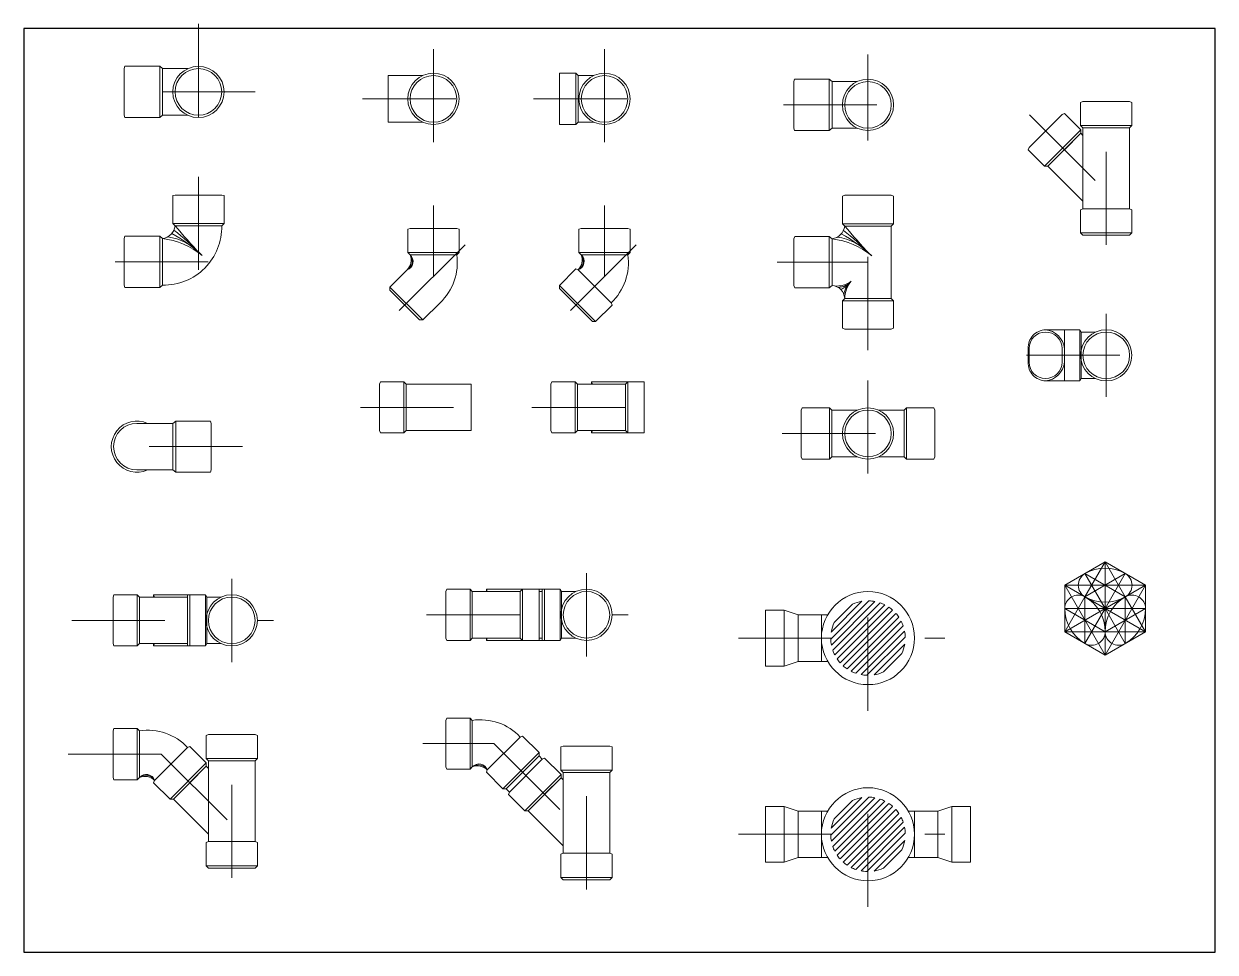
# Model space of a CAD drawing. Header units: millimetres. Extents: x 1263 to 3002, y 1308 to 2683.
# Drawn here: x 1526.722 to 1528.001, y 1340.042 to 1341.039 of the extents above; entities that cross this region are included whole.
import ezdxf

# ---------------------------------------------------------------- set-up
doc = ezdxf.new("R2010")
doc.units = ezdxf.units.MM
doc.linetypes.add('ACAD_ISO04W100', pattern=[30, 24, -3, 0, -3])
doc.layers.add('EJE HID.', color=125, linetype='ACAD_ISO04W100', lineweight=13)
doc.layers.add('sanitaria', color=1, linetype='Continuous', lineweight=0)

msp = doc.modelspace()

# ---------------------------------------------------------------- linework, layer by layer
msp.add_lwpolyline([(1526.72216, 1340.04158), (1528.00125, 1340.04158), (1528.00125, 1341.0337), (1526.72216, 1341.0337)], close=True)
at = {"layer": 'EJE HID.', "linetype": 'ACAD_ISO04W100', "ltscale": 0.004}
for p, q in [((1526.90961, 1341.0386), (1526.90961, 1340.8923)), ((1527.16189, 1341.01155), (1527.16189, 1340.88671)), ((1527.34558, 1341.01155), (1527.34558, 1340.88671)), ((1527.62848, 1340.91333), (1527.62848, 1341.0055)), ((1527.88427, 1340.80125), (1527.88427, 1340.97424)), ((1526.97061, 1340.96545), (1526.78857, 1340.96545)), ((1527.08581, 1340.95798), (1527.22579, 1340.95798)), ((1527.2695, 1340.95798), (1527.40948, 1340.95798)), ((1527.53791, 1340.95154), (1527.68239, 1340.95154)), ((1527.80176, 1340.94092), (1527.88427, 1340.85841)), ((1526.90961, 1340.87436), (1526.90961, 1340.72806)), ((1527.62848, 1340.68825), (1527.62848, 1340.86929)), ((1527.16189, 1340.84351), (1527.16189, 1340.76721)), ((1527.34558, 1340.84351), (1527.34558, 1340.76721)), ((1527.12524, 1340.73056), (1527.22465, 1340.82997)), ((1527.30893, 1340.73056), (1527.40834, 1340.82997)), ((1526.82011, 1340.7829), (1526.97694, 1340.7829)), ((1527.5309, 1340.78261), (1527.62848, 1340.78261)), ((1527.88427, 1340.63787), (1527.88427, 1340.7273)), ((1527.79885, 1340.68258), (1527.92898, 1340.68258)), ((1527.62848, 1340.65554), (1527.62848, 1340.54477)), ((1527.0836, 1340.62671), (1527.23215, 1340.62671)), ((1527.26759, 1340.62671), (1527.41614, 1340.62671)), ((1527.53644, 1340.59869), (1527.72272, 1340.59869)), ((1526.95681, 1340.58454), (1526.77477, 1340.58454)), ((1527.62848, 1340.30091), (1527.62848, 1340.49034)), ((1527.83983, 1340.43568), (1527.88313, 1340.46068)), ((1527.88313, 1340.46068), (1527.86148, 1340.42318)), ((1527.88313, 1340.41068), (1527.88313, 1340.46068)), ((1527.90478, 1340.42318), (1527.88313, 1340.46068)), ((1527.88313, 1340.46068), (1527.92643, 1340.43568)), ((1526.94537, 1340.35322), (1526.94537, 1340.44265)), ((1527.32627, 1340.35919), (1527.32627, 1340.44862)), ((1527.86148, 1340.42318), (1527.90478, 1340.44818)), ((1527.86148, 1340.44818), (1527.90478, 1340.42318)), ((1527.88313, 1340.41068), (1527.86148, 1340.44818)), ((1527.90478, 1340.44818), (1527.88313, 1340.41068)), ((1527.88313, 1340.36068), (1527.83983, 1340.43568)), ((1527.83983, 1340.43568), (1527.92643, 1340.43568)), ((1527.88313, 1340.41068), (1527.83983, 1340.43568)), ((1527.83983, 1340.43568), (1527.83983, 1340.38568)), ((1527.88313, 1340.36068), (1527.92643, 1340.43568)), ((1527.88313, 1340.41068), (1527.92643, 1340.43568)), ((1527.92643, 1340.43568), (1527.92643, 1340.38568)), ((1527.86148, 1340.42318), (1527.83983, 1340.38568)), ((1527.86148, 1340.37318), (1527.86148, 1340.42318)), ((1527.90478, 1340.42318), (1527.92643, 1340.38568)), ((1527.90478, 1340.37318), (1527.90478, 1340.42318)), ((1527.15463, 1340.40391), (1527.37099, 1340.40391)), ((1527.83983, 1340.38568), (1527.88313, 1340.41068)), ((1527.88313, 1340.38568), (1527.83983, 1340.41068)), ((1527.83983, 1340.41068), (1527.88313, 1340.41068)), ((1527.88313, 1340.41068), (1527.86148, 1340.37318)), ((1527.92643, 1340.41068), (1527.88313, 1340.41068)), ((1527.88313, 1340.41068), (1527.90478, 1340.37318)), ((1527.88313, 1340.38568), (1527.92643, 1340.41068)), ((1527.92643, 1340.38568), (1527.88313, 1340.41068)), ((1527.88313, 1340.36068), (1527.88313, 1340.41068)), ((1526.77372, 1340.39793), (1526.99008, 1340.39793)), ((1527.48949, 1340.37892), (1527.71086, 1340.37892)), ((1527.83983, 1340.38568), (1527.88313, 1340.38568)), ((1527.83983, 1340.38568), (1527.88313, 1340.36068)), ((1527.92643, 1340.38568), (1527.88313, 1340.38568)), ((1527.92643, 1340.38568), (1527.88313, 1340.36068)), ((1526.94537, 1340.12146), (1526.94537, 1340.29445)), ((1527.32627, 1340.109), (1527.32627, 1340.28199)), ((1527.62848, 1340.09018), (1527.62848, 1340.27961)), ((1527.15061, 1340.26553), (1527.22691, 1340.26553)), ((1527.22691, 1340.26553), (1527.32627, 1340.16617)), ((1526.7697, 1340.2543), (1526.86969, 1340.2543)), ((1526.86969, 1340.2543), (1526.94537, 1340.17862)), ((1527.48949, 1340.16819), (1527.71086, 1340.16819))]:
    msp.add_line(p, q, dxfattribs=at)
at = {"layer": 'sanitaria'}
for p, q in [((1526.82989, 1340.99045), (1526.83069, 1340.99295)), ((1526.86801, 1340.99295), (1526.83069, 1340.99295)), ((1526.86801, 1340.99295), (1526.87114, 1340.99045)), ((1526.86801, 1340.99295), (1526.86801, 1340.93795)), ((1526.82989, 1340.99045), (1526.82989, 1340.94045)), ((1526.87114, 1340.99045), (1526.89815, 1340.99045)), ((1526.87114, 1340.99045), (1526.87114, 1340.94045)), ((1527.11351, 1340.98298), (1527.11351, 1340.93298)), ((1527.11351, 1340.98298), (1527.15042, 1340.98298)), ((1527.2972, 1340.98549), (1527.2972, 1340.93048)), ((1527.31482, 1340.98549), (1527.2972, 1340.98549)), ((1527.31482, 1340.98549), (1527.31482, 1340.93048)), ((1527.31482, 1340.98549), (1527.31735, 1340.98298)), ((1527.31735, 1340.98298), (1527.33412, 1340.98298)), ((1527.31735, 1340.98298), (1527.31735, 1340.93298)), ((1527.54875, 1340.97654), (1527.54955, 1340.97904)), ((1527.58687, 1340.97904), (1527.54955, 1340.97904)), ((1527.58687, 1340.97904), (1527.59, 1340.97654)), ((1527.58687, 1340.97904), (1527.58687, 1340.92404)), ((1527.54875, 1340.97654), (1527.54875, 1340.92654)), ((1527.59, 1340.97654), (1527.61701, 1340.97654)), ((1527.59, 1340.97654), (1527.59, 1340.92654)), ((1527.85927, 1340.95526), (1527.85677, 1340.95419)), ((1527.85677, 1340.95419), (1527.85677, 1340.92926)), ((1527.85927, 1340.95526), (1527.90927, 1340.95526)), ((1527.90927, 1340.95526), (1527.91177, 1340.95419)), ((1527.91177, 1340.95419), (1527.91177, 1340.92926)), ((1526.82989, 1340.94045), (1526.83069, 1340.93795)), ((1526.86801, 1340.93795), (1526.87114, 1340.94045)), ((1526.87114, 1340.94045), (1526.89815, 1340.94045)), ((1527.80147, 1340.90586), (1527.83682, 1340.94121)), ((1527.83682, 1340.94121), (1527.80147, 1340.90586)), ((1527.83682, 1340.94121), (1527.83935, 1340.94222)), ((1527.83935, 1340.94222), (1527.85698, 1340.92459)), ((1526.86801, 1340.93795), (1526.83069, 1340.93795)), ((1527.11351, 1340.93298), (1527.15042, 1340.93298)), ((1527.31482, 1340.93048), (1527.2972, 1340.93048)), ((1527.31482, 1340.93048), (1527.31735, 1340.93298)), ((1527.31735, 1340.93298), (1527.33412, 1340.93298)), ((1527.85677, 1340.9314), (1527.85677, 1340.93494)), ((1527.85927, 1340.92676), (1527.85677, 1340.92926)), ((1527.85677, 1340.92926), (1527.91177, 1340.92926)), ((1527.90927, 1340.92676), (1527.91177, 1340.92926)), ((1527.54875, 1340.92654), (1527.54955, 1340.92404)), ((1527.58687, 1340.92404), (1527.54955, 1340.92404)), ((1527.58687, 1340.92404), (1527.59, 1340.92654)), ((1527.59, 1340.92654), (1527.61701, 1340.92654)), ((1527.81809, 1340.8857), (1527.85698, 1340.92459)), ((1527.82162, 1340.8857), (1527.85698, 1340.92106)), ((1527.85698, 1340.92106), (1527.8393, 1340.90338)), ((1527.85698, 1340.92106), (1527.85698, 1340.92459)), ((1527.85927, 1340.91877), (1527.85698, 1340.92106)), ((1527.85927, 1340.92676), (1527.85927, 1340.84007)), ((1527.85927, 1340.92676), (1527.90927, 1340.92676)), ((1527.90927, 1340.92676), (1527.90927, 1340.84007)), ((1527.80147, 1340.90586), (1527.80046, 1340.90333)), ((1527.80046, 1340.90333), (1527.81809, 1340.8857)), ((1527.82162, 1340.8857), (1527.81809, 1340.8857)), ((1527.85927, 1340.84806), (1527.82162, 1340.8857)), ((1526.88461, 1340.85474), (1526.88211, 1340.8541)), ((1526.88211, 1340.82424), (1526.88211, 1340.8541)), ((1526.93461, 1340.85474), (1526.88461, 1340.85474)), ((1526.93461, 1340.85474), (1526.93711, 1340.8541)), ((1526.93711, 1340.82424), (1526.93711, 1340.8541)), ((1527.60098, 1340.85339), (1527.60348, 1340.85446)), ((1527.60098, 1340.82396), (1527.60098, 1340.85339)), ((1527.65348, 1340.85446), (1527.60348, 1340.85446)), ((1527.65598, 1340.85339), (1527.65348, 1340.85446)), ((1527.65598, 1340.82396), (1527.65598, 1340.85339)), ((1527.85927, 1340.84007), (1527.85677, 1340.83899)), ((1527.85677, 1340.83899), (1527.85677, 1340.81407)), ((1527.85927, 1340.84007), (1527.90927, 1340.84007)), ((1527.90927, 1340.84007), (1527.91177, 1340.83899)), ((1527.91177, 1340.83899), (1527.91177, 1340.81407)), ((1526.93711, 1340.82424), (1526.88211, 1340.82424)), ((1526.88211, 1340.82424), (1526.88461, 1340.82174)), ((1526.88461, 1340.82174), (1526.93461, 1340.82174)), ((1526.93711, 1340.82424), (1526.93461, 1340.82174)), ((1527.13689, 1340.81893), (1527.13439, 1340.81795)), ((1527.13439, 1340.81795), (1527.13439, 1340.79293)), ((1527.13439, 1340.81795), (1527.13439, 1340.79293)), ((1527.18689, 1340.81893), (1527.13689, 1340.81893)), ((1527.18689, 1340.81893), (1527.18939, 1340.81795)), ((1527.18939, 1340.81795), (1527.18939, 1340.79293)), ((1527.32058, 1340.81893), (1527.31808, 1340.81795)), ((1527.31808, 1340.81795), (1527.31808, 1340.79293)), ((1527.31808, 1340.81795), (1527.31808, 1340.79293)), ((1527.37058, 1340.81893), (1527.32058, 1340.81893)), ((1527.37058, 1340.81893), (1527.37308, 1340.81795)), ((1527.37308, 1340.81795), (1527.37308, 1340.79293)), ((1527.65598, 1340.82396), (1527.60098, 1340.82396)), ((1527.60098, 1340.82396), (1527.60348, 1340.82146)), ((1527.60348, 1340.82146), (1527.65348, 1340.82146)), ((1527.65598, 1340.82396), (1527.65348, 1340.82146)), ((1527.65348, 1340.74377), (1527.65348, 1340.82146)), ((1527.85677, 1340.81407), (1527.91177, 1340.81407)), ((1527.85927, 1340.81157), (1527.85677, 1340.81407)), ((1527.90927, 1340.81157), (1527.91177, 1340.81407)), ((1526.82989, 1340.8079), (1526.83069, 1340.8104)), ((1526.82989, 1340.8079), (1526.82989, 1340.7579)), ((1526.86801, 1340.8104), (1526.83069, 1340.8104)), ((1526.86801, 1340.8104), (1526.87114, 1340.8079)), ((1526.86801, 1340.8104), (1526.86801, 1340.7554)), ((1526.87114, 1340.8079), (1526.87114, 1340.7579)), ((1527.54983, 1340.81011), (1527.54875, 1340.80761)), ((1527.54875, 1340.80761), (1527.54875, 1340.75761)), ((1527.58688, 1340.81011), (1527.54983, 1340.81011)), ((1527.58688, 1340.81011), (1527.59, 1340.80761)), ((1527.58688, 1340.81011), (1527.58688, 1340.75511)), ((1527.59, 1340.80761), (1527.59, 1340.75761)), ((1527.85927, 1340.81157), (1527.90927, 1340.81157)), ((1527.85927, 1340.81157), (1527.90927, 1340.81157)), ((1527.18939, 1340.79293), (1527.13439, 1340.79293)), ((1527.13439, 1340.79293), (1527.13689, 1340.79043)), ((1527.18689, 1340.79043), (1527.13689, 1340.79043)), ((1527.18939, 1340.79293), (1527.18689, 1340.79043)), ((1527.31808, 1340.79293), (1527.32058, 1340.79043)), ((1527.37308, 1340.79293), (1527.31808, 1340.79293)), ((1527.37058, 1340.79043), (1527.32058, 1340.79043)), ((1527.37308, 1340.79293), (1527.37058, 1340.79043)), ((1527.13366, 1340.77433), (1527.11527, 1340.75595)), ((1527.31482, 1340.77534), (1527.2972, 1340.75772)), ((1527.31482, 1340.77534), (1527.31735, 1340.77433)), ((1527.31735, 1340.77433), (1527.35271, 1340.73898)), ((1526.82989, 1340.7579), (1526.83069, 1340.7554)), ((1526.86801, 1340.7554), (1526.83069, 1340.7554)), ((1526.86801, 1340.7554), (1526.87114, 1340.7579)), ((1527.11527, 1340.75241), (1527.11527, 1340.75595)), ((1527.11527, 1340.75595), (1527.15063, 1340.72059)), ((1527.11527, 1340.75241), (1527.14709, 1340.72059)), ((1527.2972, 1340.75772), (1527.33609, 1340.71883)), ((1527.2972, 1340.75418), (1527.2972, 1340.75772)), ((1527.2972, 1340.75418), (1527.33255, 1340.71883)), ((1527.2972, 1340.75418), (1527.33255, 1340.71883)), ((1527.54983, 1340.75511), (1527.54875, 1340.75761)), ((1527.58688, 1340.75511), (1527.54983, 1340.75511)), ((1527.58688, 1340.75511), (1527.59, 1340.75761)), ((1527.16901, 1340.73898), (1527.15063, 1340.72059)), ((1527.35371, 1340.73645), (1527.33609, 1340.71883)), ((1527.35271, 1340.73898), (1527.35371, 1340.73645)), ((1527.60098, 1340.74127), (1527.60348, 1340.74377)), ((1527.65598, 1340.74127), (1527.60098, 1340.74127)), ((1527.60098, 1340.74127), (1527.60098, 1340.71184)), ((1527.60348, 1340.74377), (1527.65348, 1340.74377)), ((1527.65598, 1340.74127), (1527.65348, 1340.74377)), ((1527.65598, 1340.74127), (1527.65598, 1340.71184)), ((1527.14709, 1340.72059), (1527.15063, 1340.72059)), ((1527.33255, 1340.71883), (1527.33609, 1340.71883)), ((1527.60098, 1340.71184), (1527.60348, 1340.71077)), ((1527.65348, 1340.71077), (1527.60348, 1340.71077)), ((1527.65598, 1340.71184), (1527.65348, 1340.71077)), ((1527.8561, 1340.71009), (1527.81915, 1340.71009)), ((1527.83935, 1340.65508), (1527.83935, 1340.71009)), ((1527.8561, 1340.71009), (1527.85744, 1340.70758)), ((1527.8561, 1340.65508), (1527.8561, 1340.71009)), ((1527.85744, 1340.65758), (1527.85744, 1340.70758)), ((1527.85744, 1340.70758), (1527.87281, 1340.70758)), ((1527.80046, 1340.67526), (1527.80046, 1340.68991)), ((1527.80147, 1340.67526), (1527.80147, 1340.68991)), ((1527.83682, 1340.67526), (1527.83682, 1340.68991)), ((1527.10417, 1340.65171), (1527.10515, 1340.65421)), ((1527.10417, 1340.65171), (1527.10417, 1340.60171)), ((1527.10515, 1340.65421), (1527.13017, 1340.65421)), ((1527.13017, 1340.65421), (1527.13267, 1340.65171)), ((1527.13017, 1340.65421), (1527.13017, 1340.59921)), ((1527.13267, 1340.65171), (1527.2025, 1340.65171)), ((1527.13267, 1340.65171), (1527.13267, 1340.60171)), ((1527.2025, 1340.65171), (1527.2025, 1340.60171)), ((1527.28816, 1340.65171), (1527.28914, 1340.65421)), ((1527.28816, 1340.65171), (1527.28816, 1340.60171)), ((1527.28914, 1340.65421), (1527.31416, 1340.65421)), ((1527.31416, 1340.65421), (1527.31666, 1340.65171)), ((1527.31416, 1340.65421), (1527.31416, 1340.59921)), ((1527.31666, 1340.65171), (1527.3681, 1340.65171)), ((1527.31666, 1340.65171), (1527.31666, 1340.60171)), ((1527.33174, 1340.65171), (1527.33174, 1340.65421)), ((1527.33174, 1340.65421), (1527.33275, 1340.65171)), ((1527.38826, 1340.65421), (1527.33174, 1340.65421)), ((1527.3681, 1340.65171), (1527.37063, 1340.65421)), ((1527.3681, 1340.60171), (1527.3681, 1340.65171)), ((1527.37063, 1340.59921), (1527.37063, 1340.65421)), ((1527.38826, 1340.59921), (1527.38826, 1340.65421)), ((1527.8561, 1340.65508), (1527.81915, 1340.65508)), ((1527.8561, 1340.65508), (1527.85744, 1340.65758)), ((1527.85744, 1340.65758), (1527.87281, 1340.65758)), ((1527.5577, 1340.62619), (1527.55663, 1340.62369)), ((1527.55663, 1340.57369), (1527.55663, 1340.62369)), ((1527.58713, 1340.62619), (1527.5577, 1340.62619)), ((1527.58713, 1340.57119), (1527.58713, 1340.62619)), ((1527.58713, 1340.62619), (1527.58963, 1340.62369)), ((1527.58963, 1340.62369), (1527.58963, 1340.57369)), ((1527.61701, 1340.62369), (1527.58963, 1340.62369)), ((1527.66732, 1340.62369), (1527.63994, 1340.62369)), ((1527.66982, 1340.62619), (1527.66732, 1340.62369)), ((1527.66732, 1340.62369), (1527.66732, 1340.57369)), ((1527.66982, 1340.57119), (1527.66982, 1340.62619)), ((1527.66982, 1340.62619), (1527.69925, 1340.62619)), ((1527.69925, 1340.62619), (1527.70032, 1340.62369)), ((1527.70032, 1340.57369), (1527.70032, 1340.62369)), ((1526.88207, 1340.60954), (1526.84359, 1340.60954)), ((1526.8852, 1340.61204), (1526.88207, 1340.60954)), ((1526.88207, 1340.60954), (1526.88207, 1340.55954)), ((1526.8852, 1340.61204), (1526.8852, 1340.55704)), ((1526.8852, 1340.61204), (1526.92252, 1340.61204)), ((1526.92332, 1340.60954), (1526.92252, 1340.61204)), ((1526.92332, 1340.60954), (1526.92332, 1340.55954)), ((1527.10417, 1340.60171), (1527.10515, 1340.59921)), ((1527.10515, 1340.59921), (1527.13017, 1340.59921)), ((1527.10515, 1340.59921), (1527.13017, 1340.59921)), ((1527.13017, 1340.59921), (1527.13267, 1340.60171)), ((1527.13267, 1340.60171), (1527.2025, 1340.60171)), ((1527.28816, 1340.60171), (1527.28914, 1340.59921)), ((1527.28914, 1340.59921), (1527.31416, 1340.59921)), ((1527.28914, 1340.59921), (1527.31416, 1340.59921)), ((1527.31416, 1340.59921), (1527.31666, 1340.60171)), ((1527.31666, 1340.60171), (1527.3681, 1340.60171)), ((1527.33174, 1340.59921), (1527.33275, 1340.60171)), ((1527.33174, 1340.59921), (1527.33174, 1340.60171)), ((1527.38826, 1340.59921), (1527.33174, 1340.59921)), ((1527.37063, 1340.59921), (1527.3681, 1340.60171)), ((1527.5577, 1340.57119), (1527.55663, 1340.57369)), ((1527.58713, 1340.57119), (1527.5577, 1340.57119)), ((1527.58713, 1340.57119), (1527.58963, 1340.57369)), ((1527.61702, 1340.57369), (1527.58963, 1340.57369)), ((1527.66732, 1340.57369), (1527.63993, 1340.57369)), ((1527.66982, 1340.57119), (1527.66732, 1340.57369)), ((1527.66982, 1340.57119), (1527.69925, 1340.57119)), ((1527.69925, 1340.57119), (1527.70032, 1340.57369)), ((1526.88207, 1340.55954), (1526.84359, 1340.55954)), ((1526.8852, 1340.55704), (1526.88207, 1340.55954)), ((1526.8852, 1340.55704), (1526.92252, 1340.55704)), ((1526.92332, 1340.55954), (1526.92252, 1340.55704)), ((1527.1752, 1340.42891), (1527.17618, 1340.43141)), ((1527.1752, 1340.42891), (1527.1752, 1340.37891)), ((1527.17618, 1340.43141), (1527.2012, 1340.43141)), ((1527.2012, 1340.43141), (1527.2037, 1340.42891)), ((1527.2012, 1340.43141), (1527.2012, 1340.37641)), ((1527.2037, 1340.42891), (1527.25514, 1340.42891)), ((1527.2037, 1340.42891), (1527.2037, 1340.37891)), ((1527.21878, 1340.42891), (1527.21878, 1340.43141)), ((1527.21878, 1340.43141), (1527.21979, 1340.42891)), ((1527.2753, 1340.43141), (1527.21878, 1340.43141)), ((1527.25514, 1340.42891), (1527.25767, 1340.43141)), ((1527.25514, 1340.37891), (1527.25514, 1340.42891)), ((1527.25767, 1340.37641), (1527.25767, 1340.43141)), ((1527.27883, 1340.43141), (1527.2753, 1340.43141)), ((1527.2753, 1340.37641), (1527.2753, 1340.43141)), ((1527.2753, 1340.42891), (1527.27883, 1340.42891)), ((1527.27883, 1340.37641), (1527.27883, 1340.43141)), ((1527.2981, 1340.43141), (1527.27883, 1340.43141)), ((1527.28136, 1340.37641), (1527.28136, 1340.43141)), ((1527.2981, 1340.37641), (1527.2981, 1340.43141)), ((1527.2981, 1340.43141), (1527.29945, 1340.42891)), ((1527.29945, 1340.42891), (1527.31482, 1340.42891)), ((1527.29945, 1340.37891), (1527.29945, 1340.42891)), ((1526.81797, 1340.42293), (1526.81895, 1340.42543)), ((1526.81797, 1340.42293), (1526.81797, 1340.37293)), ((1526.81895, 1340.42543), (1526.84397, 1340.42543)), ((1526.84397, 1340.42543), (1526.84397, 1340.37043)), ((1526.84397, 1340.42543), (1526.84647, 1340.42293)), ((1526.84647, 1340.42293), (1526.84647, 1340.37293)), ((1526.84647, 1340.42293), (1526.89792, 1340.42293)), ((1526.86156, 1340.42293), (1526.86156, 1340.42543)), ((1526.86156, 1340.42543), (1526.86257, 1340.42293)), ((1526.89439, 1340.42543), (1526.86156, 1340.42543)), ((1526.89792, 1340.42543), (1526.89439, 1340.42543)), ((1526.91719, 1340.42543), (1526.89792, 1340.42543)), ((1526.89792, 1340.37043), (1526.89792, 1340.42543)), ((1526.90045, 1340.37043), (1526.90045, 1340.42543)), ((1526.91719, 1340.42543), (1526.91854, 1340.42293)), ((1526.91719, 1340.37043), (1526.91719, 1340.42543)), ((1526.91854, 1340.37293), (1526.91854, 1340.42293)), ((1526.91854, 1340.42293), (1526.93391, 1340.42293)), ((1527.58849, 1340.37783), (1527.62957, 1340.41891)), ((1527.58901, 1340.38542), (1527.62198, 1340.41839)), ((1527.58918, 1340.37145), (1527.63595, 1340.41822)), ((1527.59067, 1340.36587), (1527.64154, 1340.41673)), ((1527.51848, 1340.40892), (1527.53848, 1340.40892)), ((1527.51848, 1340.40892), (1527.51848, 1340.34892)), ((1527.53848, 1340.40892), (1527.53848, 1340.34892)), ((1527.55348, 1340.40392), (1527.53848, 1340.40892)), ((1527.55348, 1340.40392), (1527.58518, 1340.40392)), ((1527.55348, 1340.40392), (1527.55348, 1340.35392)), ((1527.57848, 1340.40392), (1527.57848, 1340.35392)), ((1527.59212, 1340.3956), (1527.6118, 1340.41528)), ((1527.59277, 1340.3609), (1527.64651, 1340.41463)), ((1527.59539, 1340.35645), (1527.65096, 1340.41201)), ((1527.59848, 1340.35246), (1527.65494, 1340.40892)), ((1527.60202, 1340.34893), (1527.65847, 1340.40539)), ((1527.606, 1340.34584), (1527.66156, 1340.4014)), ((1527.61045, 1340.34322), (1527.66418, 1340.39695)), ((1527.61542, 1340.34112), (1527.66628, 1340.39198)), ((1527.1752, 1340.37891), (1527.17618, 1340.37641)), ((1527.2012, 1340.37641), (1527.2037, 1340.37891)), ((1527.2037, 1340.37891), (1527.25514, 1340.37891)), ((1527.21878, 1340.37641), (1527.21979, 1340.37891)), ((1527.21878, 1340.37641), (1527.21878, 1340.37891)), ((1527.25767, 1340.37641), (1527.25514, 1340.37891)), ((1527.2753, 1340.37891), (1527.27883, 1340.37891)), ((1527.2981, 1340.37641), (1527.29945, 1340.37891)), ((1527.29945, 1340.37891), (1527.31482, 1340.37891)), ((1527.621, 1340.33963), (1527.66777, 1340.3864)), ((1527.62738, 1340.33894), (1527.66846, 1340.38002)), ((1526.81797, 1340.37293), (1526.81895, 1340.37043)), ((1526.81895, 1340.37043), (1526.84397, 1340.37043)), ((1526.81895, 1340.37043), (1526.84397, 1340.37043)), ((1526.84397, 1340.37043), (1526.84647, 1340.37293)), ((1526.84647, 1340.37293), (1526.89792, 1340.37293)), ((1526.86156, 1340.37043), (1526.86257, 1340.37293)), ((1526.86156, 1340.37043), (1526.86156, 1340.37293)), ((1526.89439, 1340.37043), (1526.86156, 1340.37043)), ((1526.89792, 1340.37043), (1526.89439, 1340.37043)), ((1526.91719, 1340.37043), (1526.89792, 1340.37043)), ((1526.91719, 1340.37043), (1526.91854, 1340.37293)), ((1526.91854, 1340.37293), (1526.93391, 1340.37293)), ((1527.17618, 1340.37641), (1527.2012, 1340.37641)), ((1527.17618, 1340.37641), (1527.2012, 1340.37641)), ((1527.2753, 1340.37641), (1527.21878, 1340.37641)), ((1527.27883, 1340.37641), (1527.2753, 1340.37641)), ((1527.2981, 1340.37641), (1527.27883, 1340.37641)), ((1527.63497, 1340.33945), (1527.66795, 1340.37243)), ((1527.55348, 1340.35392), (1527.53848, 1340.34892)), ((1527.55348, 1340.35392), (1527.58518, 1340.35392)), ((1527.64515, 1340.34257), (1527.66484, 1340.36225)), ((1527.51848, 1340.34892), (1527.53848, 1340.34892)), ((1527.1752, 1340.29053), (1527.17618, 1340.29303)), ((1527.1752, 1340.29053), (1527.1752, 1340.24053)), ((1527.17618, 1340.29303), (1527.2012, 1340.29303)), ((1527.2012, 1340.29303), (1527.2012, 1340.23803)), ((1527.2012, 1340.29303), (1527.2037, 1340.29053)), ((1527.2037, 1340.29053), (1527.2037, 1340.24053)), ((1526.81797, 1340.2793), (1526.81895, 1340.2818)), ((1526.81797, 1340.2793), (1526.81797, 1340.2293)), ((1526.81895, 1340.2818), (1526.84397, 1340.2818)), ((1526.84397, 1340.2818), (1526.84647, 1340.2793)), ((1526.84397, 1340.2818), (1526.84397, 1340.2268)), ((1526.84647, 1340.2793), (1526.84647, 1340.2293)), ((1526.92037, 1340.27547), (1526.91787, 1340.2744)), ((1526.92037, 1340.27547), (1526.97037, 1340.27547)), ((1526.97037, 1340.27547), (1526.97287, 1340.2744)), ((1526.89792, 1340.26142), (1526.90045, 1340.26243)), ((1526.90045, 1340.26243), (1526.91807, 1340.2448)), ((1526.91787, 1340.2744), (1526.91787, 1340.24947)), ((1526.97287, 1340.2744), (1526.97287, 1340.24947)), ((1527.21979, 1340.2373), (1527.25514, 1340.27265)), ((1527.25514, 1340.27265), (1527.25767, 1340.27366)), ((1527.25767, 1340.27366), (1527.2753, 1340.25604)), ((1527.30127, 1340.26301), (1527.29877, 1340.26194)), ((1527.30127, 1340.26301), (1527.35127, 1340.26301)), ((1527.35127, 1340.26301), (1527.35377, 1340.26194)), ((1526.86257, 1340.22607), (1526.89792, 1340.26142)), ((1526.89792, 1340.26142), (1526.86257, 1340.22607)), ((1526.91787, 1340.25162), (1526.91787, 1340.25515)), ((1526.92037, 1340.24697), (1526.91787, 1340.24947)), ((1526.91787, 1340.24947), (1526.97287, 1340.24947)), ((1526.97037, 1340.24697), (1526.97287, 1340.24947)), ((1527.2364, 1340.21715), (1527.2753, 1340.25604)), ((1527.23994, 1340.21715), (1527.2753, 1340.2525)), ((1527.23994, 1340.21715), (1527.2753, 1340.2525)), ((1527.2753, 1340.2525), (1527.23994, 1340.21715)), ((1527.2753, 1340.2525), (1527.2753, 1340.25604)), ((1527.2753, 1340.2525), (1527.27883, 1340.24896)), ((1527.27883, 1340.24896), (1527.28136, 1340.24997)), ((1527.28136, 1340.24997), (1527.29898, 1340.23235)), ((1527.29877, 1340.26194), (1527.29877, 1340.23701)), ((1527.35377, 1340.26194), (1527.35377, 1340.23701)), ((1526.87918, 1340.20591), (1526.91807, 1340.2448)), ((1526.88272, 1340.20591), (1526.91807, 1340.24127)), ((1526.91807, 1340.24127), (1526.9004, 1340.22359)), ((1526.91807, 1340.24127), (1526.91807, 1340.2448)), ((1526.92037, 1340.23898), (1526.91807, 1340.24127)), ((1526.92037, 1340.24697), (1526.92037, 1340.16028)), ((1526.92037, 1340.24697), (1526.97037, 1340.24697)), ((1526.97037, 1340.24697), (1526.97037, 1340.16028)), ((1527.1752, 1340.24053), (1527.17618, 1340.23803)), ((1527.17618, 1340.23803), (1527.2012, 1340.23803)), ((1527.17618, 1340.23803), (1527.2012, 1340.23803)), ((1527.2012, 1340.23803), (1527.2037, 1340.24053)), ((1527.21878, 1340.23477), (1527.21979, 1340.2373)), ((1527.27883, 1340.24896), (1527.24348, 1340.21361)), ((1527.24348, 1340.21361), (1527.27883, 1340.24896)), ((1527.29877, 1340.23916), (1527.29877, 1340.24269)), ((1527.29877, 1340.23701), (1527.35377, 1340.23701)), ((1527.30127, 1340.23451), (1527.29877, 1340.23701)), ((1527.35127, 1340.23451), (1527.35377, 1340.23701)), ((1526.81797, 1340.2293), (1526.81895, 1340.2268)), ((1526.81895, 1340.2268), (1526.84397, 1340.2268)), ((1526.81895, 1340.2268), (1526.84397, 1340.2268)), ((1526.84397, 1340.2268), (1526.84647, 1340.2293)), ((1526.86257, 1340.22607), (1526.86156, 1340.22354)), ((1527.21878, 1340.23477), (1527.2364, 1340.21715)), ((1527.26009, 1340.19346), (1527.29898, 1340.23235)), ((1527.26363, 1340.19346), (1527.29898, 1340.22881)), ((1527.29898, 1340.22881), (1527.28131, 1340.21113)), ((1527.29898, 1340.22881), (1527.29898, 1340.23235)), ((1527.30127, 1340.22652), (1527.29898, 1340.22881)), ((1527.30127, 1340.23451), (1527.35127, 1340.23451)), ((1527.30127, 1340.23451), (1527.30127, 1340.14782)), ((1527.35127, 1340.23451), (1527.35127, 1340.14782)), ((1526.86156, 1340.22354), (1526.87918, 1340.20591)), ((1527.23994, 1340.21715), (1527.2364, 1340.21715)), ((1527.23994, 1340.21715), (1527.24348, 1340.21361)), ((1527.24348, 1340.21361), (1527.24247, 1340.21108)), ((1527.24247, 1340.21108), (1527.26009, 1340.19346)), ((1526.88272, 1340.20591), (1526.87918, 1340.20591)), ((1526.92037, 1340.16827), (1526.88272, 1340.20591)), ((1527.51848, 1340.19819), (1527.53848, 1340.19819)), ((1527.51848, 1340.19819), (1527.51848, 1340.13819)), ((1527.53848, 1340.19819), (1527.53848, 1340.13819)), ((1527.55348, 1340.19319), (1527.53848, 1340.19819)), ((1527.58849, 1340.1671), (1527.62957, 1340.20818)), ((1527.58901, 1340.17468), (1527.62198, 1340.20766)), ((1527.58918, 1340.16072), (1527.63595, 1340.20749)), ((1527.59067, 1340.15513), (1527.64154, 1340.206)), ((1527.59212, 1340.18487), (1527.6118, 1340.20455)), ((1527.59277, 1340.15016), (1527.64651, 1340.2039)), ((1527.59539, 1340.14571), (1527.65096, 1340.20128)), ((1527.59848, 1340.14173), (1527.65494, 1340.19819)), ((1527.70348, 1340.19319), (1527.71848, 1340.19819)), ((1527.73848, 1340.19819), (1527.71848, 1340.19819)), ((1527.71848, 1340.19819), (1527.71848, 1340.13819)), ((1527.73848, 1340.19819), (1527.73848, 1340.13819)), ((1527.26363, 1340.19346), (1527.26009, 1340.19346)), ((1527.30127, 1340.15581), (1527.26363, 1340.19346)), ((1527.55348, 1340.19319), (1527.58518, 1340.19319)), ((1527.55348, 1340.19319), (1527.55348, 1340.14319)), ((1527.57848, 1340.19319), (1527.57848, 1340.14319)), ((1527.60202, 1340.13819), (1527.65847, 1340.19465)), ((1527.606, 1340.13511), (1527.66156, 1340.19067)), ((1527.61045, 1340.13248), (1527.66418, 1340.18622)), ((1527.70348, 1340.19319), (1527.67178, 1340.19319)), ((1527.67848, 1340.19319), (1527.67848, 1340.14319)), ((1527.70348, 1340.19319), (1527.70348, 1340.14319)), ((1527.61542, 1340.13038), (1527.66628, 1340.18125)), ((1527.621, 1340.1289), (1527.66777, 1340.17567)), ((1526.92037, 1340.16028), (1526.91787, 1340.1592)), ((1526.92037, 1340.16028), (1526.97037, 1340.16028)), ((1526.97037, 1340.16028), (1526.97287, 1340.1592)), ((1527.62738, 1340.12821), (1527.66846, 1340.16929)), ((1527.63497, 1340.12872), (1527.66795, 1340.1617)), ((1526.91787, 1340.1592), (1526.91787, 1340.13428)), ((1526.97287, 1340.1592), (1526.97287, 1340.13428)), ((1527.30127, 1340.14782), (1527.29877, 1340.14675)), ((1527.30127, 1340.14782), (1527.35127, 1340.14782)), ((1527.35127, 1340.14782), (1527.35377, 1340.14675)), ((1527.64515, 1340.13183), (1527.66484, 1340.15152)), ((1526.91787, 1340.13428), (1526.97287, 1340.13428)), ((1526.92037, 1340.13178), (1526.91787, 1340.13428)), ((1526.97037, 1340.13178), (1526.97287, 1340.13428)), ((1527.29877, 1340.14675), (1527.29877, 1340.12182)), ((1527.35377, 1340.14675), (1527.35377, 1340.12182)), ((1527.51848, 1340.13819), (1527.53848, 1340.13819)), ((1527.55348, 1340.14319), (1527.53848, 1340.13819)), ((1527.55348, 1340.14319), (1527.58518, 1340.14319)), ((1527.70348, 1340.14319), (1527.67178, 1340.14319)), ((1527.70348, 1340.14319), (1527.71848, 1340.13819)), ((1527.73848, 1340.13819), (1527.71848, 1340.13819)), ((1526.92037, 1340.13178), (1526.97037, 1340.13178)), ((1526.92037, 1340.13178), (1526.97037, 1340.13178)), ((1527.30127, 1340.11932), (1527.29877, 1340.12182)), ((1527.29877, 1340.12182), (1527.35377, 1340.12182)), ((1527.35127, 1340.11932), (1527.35377, 1340.12182)), ((1527.30127, 1340.11932), (1527.35127, 1340.11932)), ((1527.30127, 1340.11932), (1527.35127, 1340.11932))]:
    msp.add_line(p, q, dxfattribs=at)
for centre, radius in [((1526.90961, 1340.96545), 0.0275), ((1526.90961, 1340.96545), 0.025), ((1527.16189, 1340.95798), 0.0275), ((1527.16189, 1340.95798), 0.025), ((1527.34558, 1340.95798), 0.0275), ((1527.34558, 1340.95798), 0.025), ((1527.62847, 1340.95154), 0.0275), ((1527.62847, 1340.95154), 0.025), ((1527.88427, 1340.68258), 0.0275), ((1527.88427, 1340.68258), 0.025), ((1527.62848, 1340.59869), 0.0275), ((1527.62848, 1340.59869), 0.025), ((1527.32628, 1340.40391), 0.0275), ((1527.32628, 1340.40391), 0.025), ((1527.62848, 1340.37892), 0.05), ((1526.94537, 1340.39793), 0.0275), ((1526.94537, 1340.39793), 0.025), ((1527.62848, 1340.16819), 0.05)]:
    msp.add_circle(centre, radius, dxfattribs=at)
for centre, radius, start, end in [((1526.86878, 1340.82367), 0.01594, 278.48894, 353.07318), ((1526.87215, 1340.82036), 0.06247, 269.06857, 1.26665), ((1526.79882, 1340.665), 0.16965, 47.40233, 61.02854), ((1526.71529, 1340.60238), 0.27257, 43.95541, 51.9532), ((1527.40875, 1341.26197), 0.68449, 220.02655, 223.41082), ((1527.58765, 1340.82338), 0.01594, 278.48894, 353.07318), ((1527.51769, 1340.66472), 0.16965, 47.40233, 61.02854), ((1527.43416, 1340.6021), 0.27257, 43.95541, 51.9532), ((1528.12762, 1341.26168), 0.68449, 220.02655, 223.41082), ((1526.86228, 1340.72782), 0.08056, 50.38418, 83.68835), ((1526.86872, 1340.7523), 0.05808, 42.54008, 82.09835), ((1527.58115, 1340.72754), 0.08056, 50.38418, 83.68835), ((1527.58759, 1340.75202), 0.05808, 42.54008, 82.09835), ((1527.12319, 1340.78481), 0.01481, 315, 22.3), ((1527.12829, 1340.78378), 0.01087, 299.62027, 37.67973), ((1527.13058, 1340.78332), 0.0095, 288.91785, 48.38215), ((1527.12891, 1340.78174), 0.05863, 313.16418, 8.51756), ((1527.31427, 1340.78332), 0.0095, 288.91785, 48.38215), ((1527.31198, 1340.78378), 0.01087, 299.62027, 37.67973), ((1527.30688, 1340.78481), 0.01481, 315, 22.3), ((1527.3126, 1340.78174), 0.05863, 313.16418, 8.51756), ((1527.59556, 1340.78067), 0.02368, 262.36783, 309.11903), ((1527.59578, 1340.77465), 0.01921, 272.27705, 320.01994), ((1527.58965, 1340.77673), 0.02534, 292.28632, 325.32311), ((1527.6269, 1340.74386), 0.02469, 131.64861, 170.45898), ((1527.63669, 1340.74179), 0.03327, 141.93157, 176.59692), ((1527.58878, 1340.74295), 0.01472, 3.19318, 85.2447), ((1527.81986, 1340.69068), 0.01942, 92.11056, 182.28935), ((1527.81714, 1340.68788), 0.0223, 5.2224, 84.84718), ((1527.81915, 1340.68991), 0.01768, 90, 180), ((1527.81915, 1340.68991), 0.01768, 0, 90), ((1527.81986, 1340.67449), 0.01942, 177.71065, 267.88944), ((1527.81915, 1340.67526), 0.01768, 180, 270), ((1527.81915, 1340.67526), 0.01768, 270, 360), ((1527.81714, 1340.67729), 0.0223, 275.15282, 354.7776), ((1526.84359, 1340.58454), 0.0275, 65.37075, 294.62925), ((1526.84359, 1340.58454), 0.025, 90, 270), ((1527.88313, 1340.41068), 0.0433, 60, 120), ((1527.86869, 1340.43568), 0.01443, 120, 240), ((1527.89756, 1340.43568), 0.01443, 300, 60), ((1527.62848, 1340.37892), 0.04, 99.34091, 114.63587), ((1527.62848, 1340.37892), 0.04, 79.22887, 88.43254), ((1527.62848, 1340.37892), 0.04, 63.20996, 70.94448), ((1527.85426, 1340.41068), 0.01443, 60, 180), ((1527.83983, 1340.38568), 0.0433, 360, 60), ((1527.88313, 1340.46068), 0.0433, 240, 300), ((1527.92643, 1340.38568), 0.0433, 120, 180), ((1527.91199, 1340.41068), 0.01443, 0, 120), ((1527.62848, 1340.37892), 0.04, 48.58332, 55.80692), ((1527.62848, 1340.37892), 0.04, 34.19308, 41.41668), ((1527.88313, 1340.41068), 0.0433, 180, 240), ((1527.88313, 1340.41068), 0.0433, 300, 0), ((1527.62848, 1340.37892), 0.04, 155.36413, 170.65909), ((1527.62848, 1340.37892), 0.04, 19.05552, 26.79004), ((1527.62848, 1340.37892), 0.04, 181.56746, 190.77113), ((1527.62848, 1340.37892), 0.04, 1.56746, 10.77113), ((1527.86869, 1340.38568), 0.01443, 240, 0), ((1527.89756, 1340.38568), 0.01443, 180, 300), ((1527.62848, 1340.37892), 0.04, 199.05552, 206.79004), ((1527.62848, 1340.37892), 0.04, 335.36413, 350.65909), ((1527.62848, 1340.37892), 0.04, 214.19308, 221.41668), ((1527.62848, 1340.37892), 0.04, 228.58332, 235.80692), ((1527.62848, 1340.37892), 0.04, 243.20996, 250.94448), ((1527.62848, 1340.37892), 0.04, 259.22887, 268.43254), ((1527.62848, 1340.37892), 0.04, 279.34091, 294.63587), ((1527.21238, 1340.23255), 0.05863, 43.16418, 98.51756), ((1526.85516, 1340.22131), 0.05863, 43.16418, 98.51756), ((1527.2108, 1340.23422), 0.0095, 18.91785, 138.38215), ((1527.21034, 1340.23193), 0.01087, 29.62027, 127.67973), ((1527.20932, 1340.22683), 0.01481, 45, 112.3), ((1526.85358, 1340.22299), 0.0095, 18.91785, 138.38215), ((1526.85312, 1340.22069), 0.01087, 29.62027, 127.67973), ((1526.85209, 1340.21559), 0.01481, 45, 112.3), ((1527.62848, 1340.16819), 0.04, 99.34091, 114.63587), ((1527.62848, 1340.16819), 0.04, 79.22887, 88.43254), ((1527.62848, 1340.16819), 0.04, 63.20996, 70.94448), ((1527.62848, 1340.16819), 0.04, 48.58332, 55.80692), ((1527.62848, 1340.16819), 0.04, 34.19308, 41.41668), ((1527.62848, 1340.16819), 0.04, 19.05552, 26.79004), ((1527.62848, 1340.16819), 0.04, 155.36413, 170.65909), ((1527.62848, 1340.16819), 0.04, 1.56746, 10.77113), ((1527.62848, 1340.16819), 0.04, 181.56746, 190.77113), ((1527.62848, 1340.16819), 0.04, 335.36413, 350.65909), ((1527.62848, 1340.16819), 0.04, 199.05552, 206.79004), ((1527.62848, 1340.16819), 0.04, 214.19308, 221.41668), ((1527.62848, 1340.16819), 0.04, 228.58332, 235.80692), ((1527.62848, 1340.16819), 0.04, 243.20996, 250.94448), ((1527.62848, 1340.16819), 0.04, 259.22887, 268.43254), ((1527.62848, 1340.16819), 0.04, 279.34091, 294.63587)]:
    msp.add_arc(centre, radius, start, end, dxfattribs=at)

doc.saveas('drawing.dxf')
